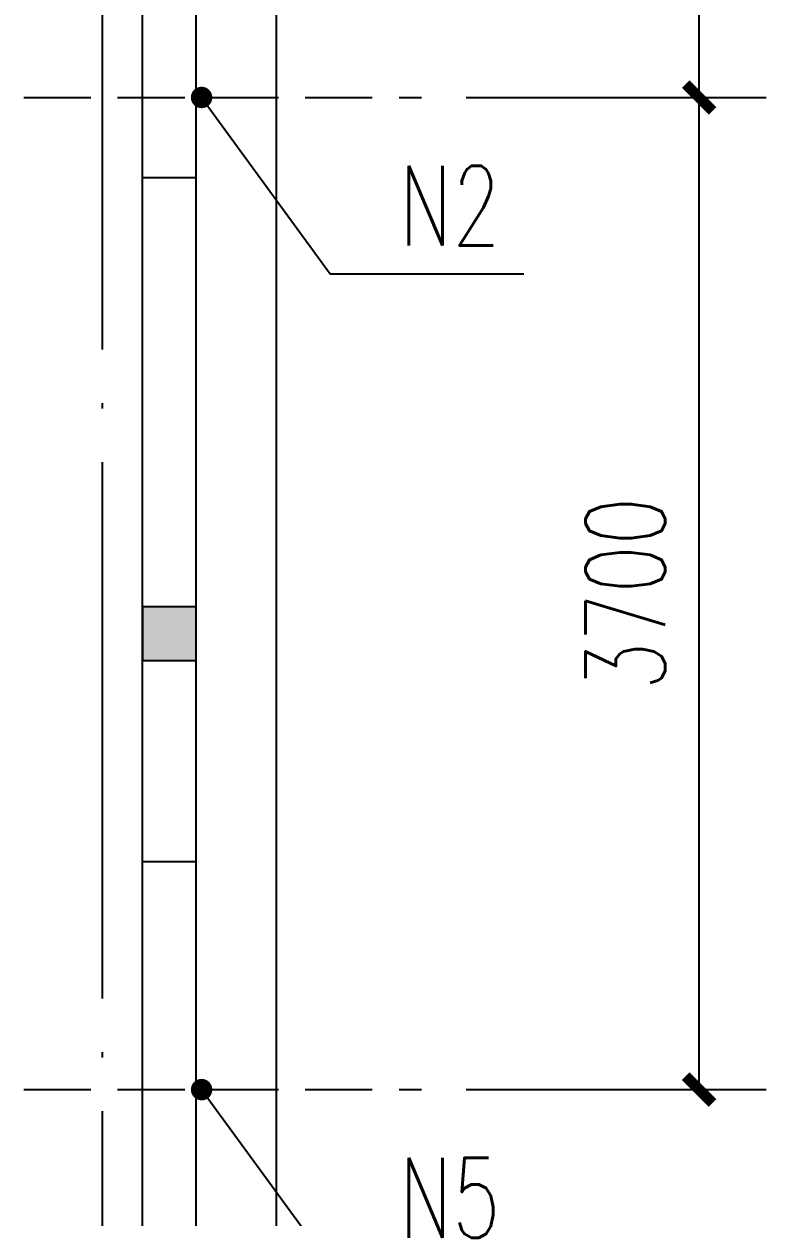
# Model space of a CAD drawing. Extents: x -93062 to 326984, y -142534 to 91021.
# Drawn here: x -10628 to -7858, y 61697 to 66147 of the extents above; entities that cross this region are included whole.
import ezdxf

# ---------------------------------------------------------------- set-up
doc = ezdxf.new("R2010")
doc.units = 0
doc.header["$LTSCALE"] = 1000
doc.header["$MEASUREMENT"] = 0
doc.linetypes.add('DASH', pattern=[0.35, 0.25, -0.1])
doc.linetypes.add('DOTE', pattern=[2.42, 2, -0.2, 0.02, -0.2])
doc.layers.get('0').update_dxf_attribs({"color": 8})
doc.layers.get('Defpoints').update_dxf_attribs({"color": 8})
for name, color, linetype in [('COLUMN', 8, 'Continuous'), ('DOTE', 8, 'DOTE'), ('GROUND', 8, 'Continuous'), ('HOLE', 8, 'Continuous'), ('PUB_HATCH', 8, 'Continuous'), ('PUB_TEXT', 8, 'Continuous'), ('WALL', 8, 'Continuous')]:
    doc.layers.add(name, color=color, linetype=linetype)
doc.styles.add('_TCH_DIM', font='SIMPLEX', dxfattribs={"bigfont": 'GBCBIG'})
doc.styles.add('_TCH_DIM_T3', font='SIMPLEX', dxfattribs={"width": 0.705882, "bigfont": 'GBCBIG'})
doc.dimstyles.new('_TCH_ARCH&&100', dxfattribs={"dimtxt": 297.5, "dimasz": 100, "dimexe": 250, "dimexo": 300, "dimgap": 126.25, "dimtad": 1, "dimdec": 0, "dimzin": 0, "dimdsep": 46, "dimtxsty": '_TCH_DIM_T3', "dimblk": 'ARCHTICK', "dimcen": 0.09, "dimazin": 2, "dimtfac": 1, "dimtdec": 0, "dimtix": 1, "dimtmove": 2, "dimatfit": 3, "dimfxl": 1, "dimtolj": 1, "dimtzin": 0, "dimarcsym": 0})

# ---------------------------------------------------------------- blocks, each defined once
blk = doc.blocks.new('_ArchTick')
at = {"color": 0, "linetype": 'ByBlock', "const_width": 0.4}
blk.add_lwpolyline([(-0.5, -0.5), (0.5, 0.5)], dxfattribs=at)
blk = doc.blocks.new('*D436')
at = {"layer": 'Defpoints', "color": 0, "transparency": 16777216}
for p in [(-9277.3, 67372.1), (-8108, 67372.1), (-9277.3, 65872.1)]:
    blk.add_point(p, dxfattribs=at)
at = {"layer": 'HOLE', "color": 0, "lineweight": -2, "transparency": 16777216}
for p, q in [((-8977.3, 67372.1), (-7858, 67372.1)), ((-8108, 65872.1), (-8108, 67372.1)), ((-8977.3, 65872.1), (-7858, 65872.1))]:
    blk.add_line(p, q, dxfattribs=at)
at = {"layer": 'HOLE', "color": 0, "lineweight": -2, "transparency": 16777216, "xscale": 100, "yscale": 100, "zscale": 100}
for p, rotation in [((-8108, 67372.1), 90), ((-8108, 65872.1), 270)]:
    blk.add_blockref('_ArchTick', p, dxfattribs=dict(at, rotation=rotation))
at = {"layer": 'HOLE', "color": 0, "transparency": 16777216, "insert": (-8383, 66622.1), "char_height": 297.5, "attachment_point": 5, "rotation": 90, "style": '_TCH_DIM_T3'}
blk.add_mtext('\\A1;1500', dxfattribs=at)
blk = doc.blocks.new('*D437')
at = {"layer": 'Defpoints', "color": 0, "transparency": 16777216}
for p in [(-9277.3, 65872.1), (-8108, 65872.1), (-9277.3, 62172.1)]:
    blk.add_point(p, dxfattribs=at)
at = {"layer": 'HOLE', "color": 0, "lineweight": -2, "transparency": 16777216}
for p, q in [((-8977.3, 65872.1), (-7858, 65872.1)), ((-8108, 62172.1), (-8108, 65872.1)), ((-8977.3, 62172.1), (-7858, 62172.1))]:
    blk.add_line(p, q, dxfattribs=at)
at = {"layer": 'HOLE', "color": 0, "lineweight": -2, "transparency": 16777216, "xscale": 100, "yscale": 100, "zscale": 100}
for p, rotation in [((-8108, 65872.1), 90), ((-8108, 62172.1), 270)]:
    blk.add_blockref('_ArchTick', p, dxfattribs=dict(at, rotation=rotation))
at = {"layer": 'HOLE', "color": 0, "transparency": 16777216, "insert": (-8383, 64022.1), "char_height": 297.5, "attachment_point": 5, "rotation": 90, "style": '_TCH_DIM_T3'}
blk.add_mtext('\\A1;3700', dxfattribs=at)

msp = doc.modelspace()

# ---------------------------------------------------------------- hatches: boundary and pattern name
at = {"layer": 'PUB_HATCH'}
msp.add_hatch(color=256, dxfattribs=at).paths.add_polyline_path([(-10184.3, 63972.1), (-10184.3, 63772.1), (-9984.3, 63772.1), (-9984.3, 63972.1)])

# ---------------------------------------------------------------- linework, layer by layer
at = {"layer": 'COLUMN'}
for p, q in [((-10184.3, 63972.1), (-10184.3, 63772.1)), ((-9984.3, 63972.1), (-10184.3, 63972.1)), ((-9984.3, 63772.1), (-9984.3, 63972.1)), ((-10184.3, 63772.1), (-9984.3, 63772.1))]:
    msp.add_line(p, q, dxfattribs=at)
at = {"layer": 'DOTE'}
msp.add_lwpolyline([(-10334.3, 21372.1), (-10334.3, 83205.2)], dxfattribs=at)
at = {"layer": 'GROUND'}
msp.add_lwpolyline([(-9684.3, 36172.1), (-9684.3, 81822.4)], dxfattribs=at)
at = {"layer": 'HOLE', "linetype": 'DASH'}
for p, q in [((-10627.5, 65872.1), (-9144.5, 65872.1)), ((-10627.5, 62172.1), (-9144.5, 62172.1))]:
    msp.add_line(p, q, dxfattribs=at)
at = {"layer": 'HOLE'}
for p, q in [((-9964.3, 65872.1), (-9484.5, 65215)), ((-9984.3, 65572.1), (-10184.3, 65572.1)), ((-9484.5, 65215), (-8762, 65215)), ((-9984.3, 63022.1), (-10184.3, 63022.1)), ((-9964.3, 62172.1), (-9484.5, 61515))]:
    msp.add_line(p, q, dxfattribs=at)
at = {"layer": 'HOLE', "const_width": 40}
for points in [[(-9976.1, 65888.2, 1), (-9952.5, 65855.9, 1)], [(-9976.1, 62188.2, 1), (-9952.5, 62155.9, 1)]]:
    msp.add_lwpolyline(points, format="xyb", close=True, dxfattribs=at)
at = {"layer": 'WALL'}
for p, q in [((-9984.3, 60522.1), (-9984.3, 75072.1)), ((-10184.3, 60622.1), (-10184.3, 75012.1))]:
    msp.add_line(p, q, dxfattribs=at)

# ---------------------------------------------------------------- texts
at = {"layer": 'PUB_TEXT', "style": '_TCH_DIM', "width": 0.705882}
for s, p in [('N2', (-9227, 65320)), ('N5', (-9227, 61620))]:
    msp.add_text(s, height=297.5, dxfattribs=at).set_placement(p)

# ---------------------------------------------------------------- dimensions: what is measured, and where the dimension line sits
at = {"layer": 'HOLE'}
for p1, p2, picture, middle in [((-9277.3, 65872.1), (-9277.3, 67372.1), '*D436', (-8383, 66622.1)), ((-9277.3, 62172.1), (-9277.3, 65872.1), '*D437', (-8383, 64022.1))]:
    dim = msp.add_aligned_dim(p1=p1, p2=p2, distance=-1169.3, dimstyle='_TCH_ARCH&&100', dxfattribs=at)
    dim.commit()
    dim.dimension.update_dxf_attribs({"geometry": picture, "text_midpoint": middle})

doc.saveas('drawing.dxf')
